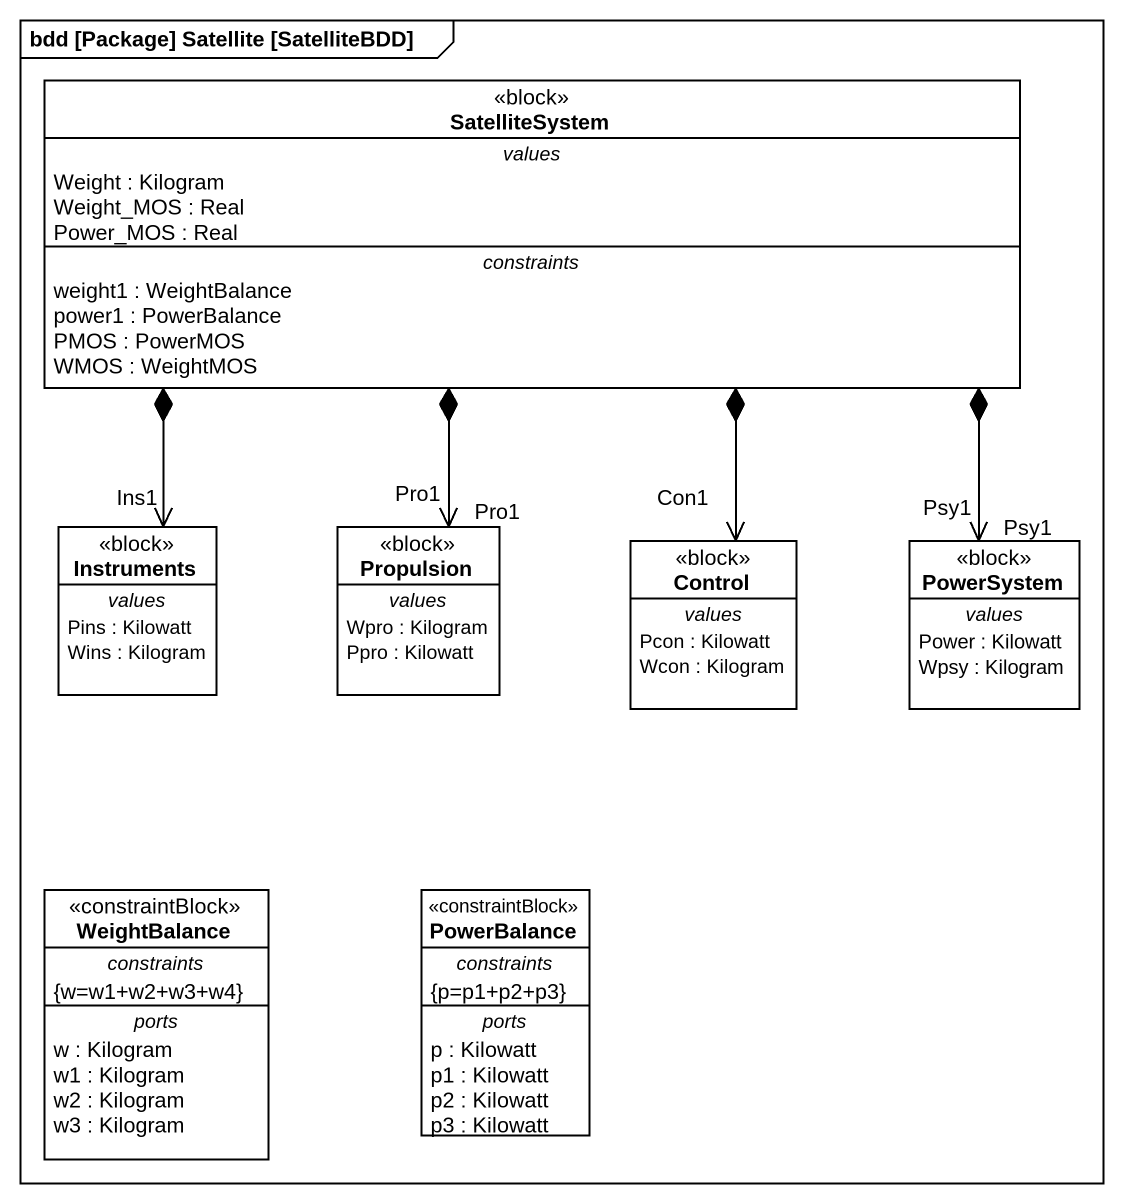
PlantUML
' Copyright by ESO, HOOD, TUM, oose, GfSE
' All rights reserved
@startuml
mainframe bdd [Package] Satellite [SatelliteBDD]
hide circle
hide empty members
class SatelliteSystem <<block>> {
  -- values --
  Weight : Kilogram
  Weight_MOS : Real
  Power_MOS : Real
  -- constraints --
  weight1 : WeightBalance
  power1 : PowerBalance
  PMOS : PowerMOS
  WMOS : WeightMOS
}
class Instruments <<block>> {
  -- values --
  Pins : Kilowatt
  Wins : Kilogram
}
class Propulsion <<block>> {
  -- values --
  Wpro : Kilogram
  Ppro : Kilowatt
}
class "Control" as Control_ <<block>> {
  -- values --
  Pcon : Kilowatt
  Wcon : Kilogram
}
class PowerSystem <<block>> {
  -- values --
  Power : Kilowatt
  Wpsy : Kilogram
}
class WeightBalance <<constraintBlock>> {
  -- constraints --
  {w=w1+w2+w3+w4}
  -- ports --
  w : Kilogram
  w1 : Kilogram
  w2 : Kilogram
  w3 : Kilogram
}
class PowerBalance <<constraintBlock>> {
  -- constraints --
  {p=p1+p2+p3}
  -- ports --
  p : Kilowatt
  p1 : Kilowatt
  p2 : Kilowatt
  p3 : Kilowatt
}
SatelliteSystem *--> "Ins1" Instruments
SatelliteSystem *--> "Pro1" Propulsion : Pro1
SatelliteSystem *--> "Con1" Control_
SatelliteSystem *--> "Psy1" PowerSystem : Psy1
@enduml
